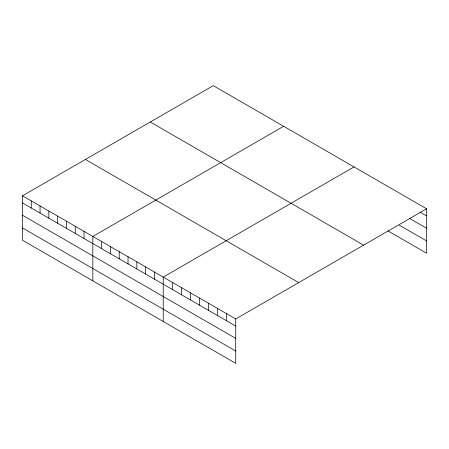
<?xml version="1.0" encoding="UTF-8"?>
<svg xmlns="http://www.w3.org/2000/svg" width="449" height="449" viewBox="0 0 449 449"><rect width="100%" height="100%" fill="white"/><g stroke="black" fill="none" stroke-linecap="round" stroke-linejoin="round"><path stroke-width="0.67" d="M22.45 195.809L235.742 318.953L235.742 363.353L22.45 240.209L22.45 195.809L213.258 85.647L426.55 208.791L426.55 253.191L387.874 230.859M283.645 126.281L92.836 236.443L92.836 280.849M354.031 166.921L163.223 277.084L163.223 321.484M235.742 318.953L426.55 208.791M419.905 212.08L426.55 215.918M409.628 218.45L426.55 228.215M399.357 225.19L426.55 240.888M150.292 121.999L363.583 245.143M85.417 159.457L298.708 282.601M22.45 202.937L235.742 326.081M22.45 215.234L235.742 338.378M22.45 227.912L235.742 351.051M226.678 313.716L226.678 320.844M217.613 308.485L217.613 315.613M208.549 303.249L208.549 310.377M199.485 298.018L199.485 305.146M190.415 292.782L190.415 299.91M181.351 287.551L181.351 294.679M172.287 282.314L172.287 289.442M154.422 272.004L154.422 279.132M145.628 266.925L145.628 274.053M136.827 261.846L136.827 268.973M128.032 256.766L128.032 263.894M119.232 251.687L119.232 258.815M110.432 246.608L110.432 253.73M101.637 241.523L101.637 248.651M84.036 231.364L84.036 238.492M75.241 226.285L75.241 233.413M66.441 221.205L66.441 228.333M57.646 216.126L57.646 223.254M48.846 211.047L48.846 218.175M40.045 205.968L40.045 213.095M31.25 200.888L31.25 208.016"/></g></svg>
